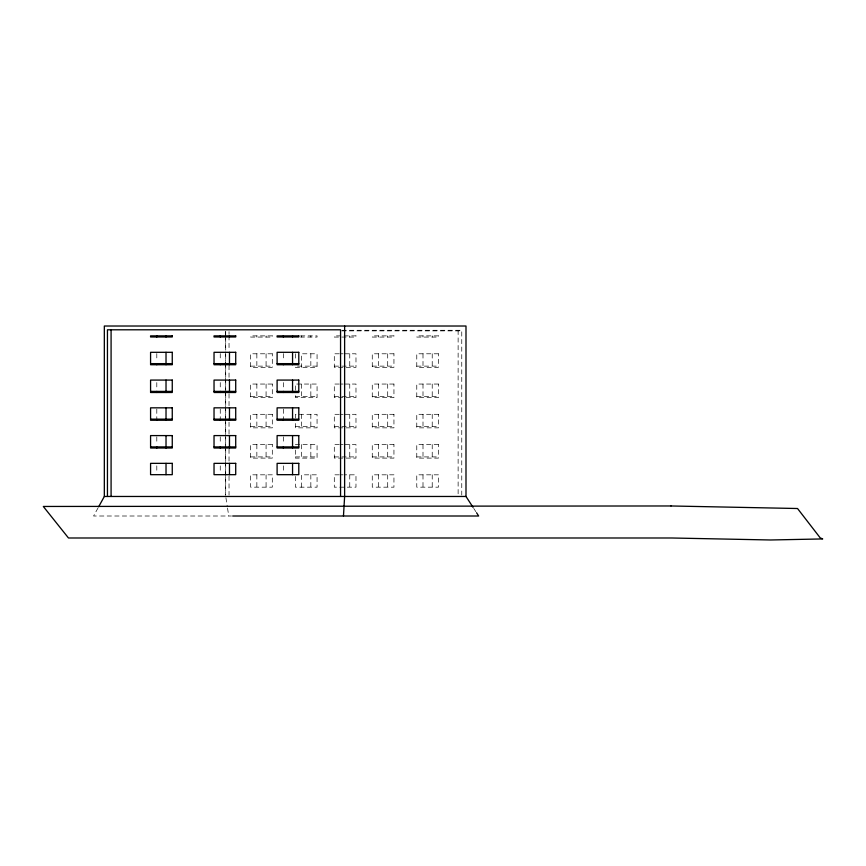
<?xml version="1.0" encoding="UTF-8"?>
<svg xmlns="http://www.w3.org/2000/svg" width="866" height="866" viewBox="0 0 866 866"><rect width="100%" height="100%" fill="white"/><g stroke="black" fill="none" stroke-linecap="round" stroke-linejoin="round"><path stroke-width="0.65" stroke-dasharray="4.33 3.25" d="M98.01 507.963L93.582 516.006L231.471 516.006M342.005 330.282L461.762 330.282L461.762 495.114M341.702 330.888L459.305 330.888L459.305 328.452M300.534 335.878L317.064 335.878L317.064 337.069L300.534 337.069M339.288 353.793L334.298 353.793L334.298 367.325L355.98 367.325L355.98 353.793L344.397 353.793M340.533 353.793L343.109 353.793M250.62 366.134L272.303 366.134M317.064 366.134L295.382 366.134L295.382 367.325L317.064 367.325L317.064 353.793L301.617 353.793L301.617 367.325M334.298 366.134L355.98 366.134M372.261 366.134L393.943 366.134M416.773 366.134L438.456 366.134M339.288 384.049L334.298 384.049L334.298 397.591L355.98 397.591L355.98 384.049L344.397 384.049M340.533 384.049L343.109 384.049M250.62 396.39L272.303 396.39M295.382 396.39L317.064 396.39M334.298 396.39L355.98 396.39M372.261 396.39L393.943 396.39M416.773 396.39L438.456 396.39M339.288 414.305L334.298 414.305L334.298 427.847L355.98 427.847L355.98 414.305L344.397 414.305M340.533 414.305L343.109 414.305M250.62 426.646L272.303 426.646M295.382 426.646L317.064 426.646M334.298 426.646L355.98 426.646M372.261 426.646L393.943 426.646M416.773 426.646L438.456 426.646M295.382 444.561L317.064 444.561L317.064 458.103L295.382 458.103L295.382 449.497M339.288 444.561L334.298 444.561L334.298 458.103L355.98 458.103L355.98 444.561L344.397 444.561M340.533 444.561L343.109 444.561M250.62 456.912L272.303 456.912M295.382 456.912L317.064 456.912M334.298 456.912L355.98 456.912M372.261 456.912L393.943 456.912M416.773 456.912L438.456 456.912M339.288 474.828L334.298 474.828L334.298 487.168L355.98 487.168L355.98 474.828L344.397 474.828M340.533 474.828L343.109 474.828M473.734 508.407L475.845 511.665M225.918 497.766L227.336 506.891M227.541 508.19L228.765 516.006M458.125 330.282L458.125 495.114M432.221 335.878L432.221 337.069M432.221 353.793L432.221 367.325M432.221 384.049L432.221 397.591M432.221 414.305L432.221 427.847M432.221 444.561L432.221 458.103M432.221 474.828L432.221 487.168M422.998 335.878L422.998 337.069M422.998 353.793L422.998 367.325M422.998 384.049L422.998 397.591M422.998 414.305L422.998 427.847M422.998 444.561L422.998 458.103M422.998 474.828L422.998 487.168M387.708 335.878L387.708 337.069M387.708 353.793L387.708 367.325M387.708 384.049L387.708 397.591M387.708 414.305L387.708 427.847M387.708 444.561L387.708 458.103M387.708 474.828L387.708 487.168M378.496 335.878L378.496 337.069M378.496 353.793L378.496 367.325M378.496 384.049L378.496 397.591M378.496 414.305L378.496 427.847M378.496 444.561L378.496 458.103M378.496 474.828L378.496 487.168M349.756 335.878L349.756 337.069M349.756 353.793L349.756 367.325M349.756 384.049L349.756 397.591M349.756 414.305L349.756 427.847M349.756 444.561L349.756 458.103M349.756 474.828L349.756 487.168M310.84 335.878L310.84 337.069M310.84 353.793L310.84 367.325M310.84 384.049L310.84 397.591M310.84 414.305L310.84 427.847M310.84 444.561L310.84 458.103M310.84 474.828L310.84 487.168M301.617 335.878L301.617 337.069M301.617 384.049L301.617 397.591M301.617 414.305L301.617 427.847M301.617 444.561L301.617 458.103M301.617 487.168L301.617 474.828L317.064 474.828L317.064 487.168L295.382 487.168L295.382 474.828M295.382 353.793L295.382 361.198M295.382 390.22L295.382 384.049L317.064 384.049L317.064 397.591L295.382 397.591L295.382 391.454M295.382 418.007L295.382 414.305L317.064 414.305L317.064 427.847L295.382 427.847L295.382 419.241M283.334 353.577L283.334 361.122M283.334 382.588L283.334 390.133M283.334 409.088L283.334 417.899M283.334 436.854L283.334 444.399M283.334 465.865L283.334 473.41M266.079 335.878L266.079 337.069M266.079 353.793L266.079 367.325M266.079 384.049L266.079 397.591M266.079 414.305L266.079 427.847M266.079 444.561L266.079 458.103M266.079 474.828L266.079 487.168M256.856 335.878L256.856 337.069M256.856 353.793L256.856 367.325M256.856 384.049L256.856 397.591M256.856 414.305L256.856 427.847M256.856 444.561L256.856 458.103M256.856 474.828L256.856 487.168M229.035 331.624L229.035 334.33M229.035 335.683L229.035 350.546M229.035 365.409L229.035 378.918M229.035 393.781L229.035 405.938M229.035 422.153L229.035 434.31M229.035 449.173L229.035 462.682M229.035 476.203L229.035 495.114M225.712 331.429L225.712 336.842M225.712 338.195L225.712 353.068M225.712 354.421L225.712 363.893M225.712 365.246L225.712 392.298M225.712 393.651L225.712 420.714M225.712 422.067L225.712 447.765M225.712 449.118L225.712 495.114M225.398 331.624L225.398 334.33M225.398 335.683L225.398 350.546M225.398 351.899L225.398 361.349M225.398 362.702L225.398 389.722M225.398 391.075L225.398 418.105M225.398 419.447L225.398 445.124M225.398 446.477L225.398 495.114M220.256 353.577L220.256 361.122M220.256 382.588L220.256 390.133M220.256 409.088L220.256 417.899M220.256 436.854L220.256 444.399M220.256 465.865L220.256 473.41M156.8 353.577L156.8 361.122M156.8 382.588L156.8 390.133M156.8 409.088L156.8 417.899M156.8 436.854L156.8 444.399M156.8 465.865L156.8 473.41M272.303 335.878L250.62 335.878L250.62 337.069L272.303 337.069L272.303 335.878M355.98 335.878L334.298 335.878L334.298 337.069L355.98 337.069L355.98 335.878M393.943 335.878L372.261 335.878L372.261 337.069L393.943 337.069L393.943 335.878M438.456 335.878L416.773 335.878L416.773 337.069L438.456 337.069L438.456 335.878M272.303 353.793L250.62 353.793L250.62 367.325L272.303 367.325L272.303 353.793M393.943 353.793L372.261 353.793L372.261 367.325L393.943 367.325L393.943 353.793M438.456 353.793L416.773 353.793L416.773 367.325L438.456 367.325L438.456 353.793M272.303 384.049L250.62 384.049L250.62 397.591L272.303 397.591L272.303 384.049M393.943 384.049L372.261 384.049L372.261 397.591L393.943 397.591L393.943 384.049M438.456 384.049L416.773 384.049L416.773 397.591L438.456 397.591L438.456 384.049M272.303 414.305L250.62 414.305L250.62 427.847L272.303 427.847L272.303 414.305M393.943 414.305L372.261 414.305L372.261 427.847L393.943 427.847L393.943 414.305M438.456 414.305L416.773 414.305L416.773 427.847L438.456 427.847L438.456 414.305M272.303 444.561L250.62 444.561L250.62 458.103L272.303 458.103L272.303 444.561M393.943 444.561L372.261 444.561L372.261 458.103L393.943 458.103L393.943 444.561M438.456 444.561L416.773 444.561L416.773 458.103L438.456 458.103L438.456 444.561M272.303 474.828L250.62 474.828L250.62 487.168L272.303 487.168L272.303 474.828M393.943 474.828L372.261 474.828L372.261 487.168L393.943 487.168L393.943 474.828M438.456 474.828L416.773 474.828L416.773 487.168L438.456 487.168L438.456 474.828"/><path stroke-width="1.3" d="M343.466 516.006L344.625 496.467L344.625 326.017M98.637 506.816L104.331 496.467L104.331 326.017L465.995 326.017L465.995 496.467L473.031 507.324M150.576 363.633L172.258 363.633M214.032 363.633L235.714 363.633M277.109 363.633L298.792 363.633M150.576 391.4L172.258 391.4M214.032 391.4L235.714 391.4M277.109 391.4L298.792 391.4M150.576 419.155L172.258 419.155M214.032 419.155L235.714 419.155M277.109 419.155L298.792 419.155M150.576 446.91L172.258 446.91M214.032 446.91L235.714 446.91M277.109 446.91L298.792 446.91M104.331 496.467L465.995 496.467M232.705 516.006L478.66 516.006L476.549 512.748M340.555 496.467L340.555 329.794L107.449 329.794L107.449 496.467M292.556 335.878L292.556 336.971M292.556 352.31L292.556 364.738M292.556 380.077L292.556 392.493M292.556 407.832L292.556 420.248M292.556 435.587L292.556 448.014M292.556 463.353L292.556 474.676M283.334 335.878L283.334 336.971M283.334 363.633L283.334 364.738M283.334 391.4L283.334 392.493M283.334 419.155L283.334 420.248M283.334 446.91L283.334 448.014M229.479 335.878L229.479 336.971M229.479 352.31L229.479 364.738M229.479 380.077L229.479 392.493M229.479 407.832L229.479 420.248M229.479 435.587L229.479 448.014M229.479 463.353L229.479 474.676M220.256 335.878L220.256 336.971M220.256 363.633L220.256 364.738M220.256 391.4L220.256 392.493M220.256 419.155L220.256 420.248M220.256 446.91L220.256 448.014M166.023 335.878L166.023 336.971M166.023 352.31L166.023 364.738M166.023 380.077L166.023 392.493M166.023 407.832L166.023 420.248M166.023 435.587L166.023 448.014M166.023 463.353L166.023 474.676M156.8 335.878L156.8 336.971M156.8 363.633L156.8 364.738M156.8 391.4L156.8 392.493M156.8 419.155L156.8 420.248M156.8 446.91L156.8 448.014M111.086 329.794L111.086 496.467M671.009 505.971L43.3 506.458L68.479 537.992L671.67 537.992L770.534 539.983L822.7 538.933L820.221 537.883L797.532 508.515L671.009 505.971M172.258 335.878L150.576 335.878L150.576 336.971L172.258 336.971L172.258 335.878M235.714 335.878L214.032 335.878L214.032 336.971L235.714 336.971L235.714 335.878M298.792 335.878L277.109 335.878L277.109 336.971L298.792 336.971L298.792 335.878M172.258 352.31L150.576 352.31L150.576 364.738L172.258 364.738L172.258 352.31M235.714 352.31L214.032 352.31L214.032 364.738L235.714 364.738L235.714 352.31M298.792 352.31L277.109 352.31L277.109 364.738L298.792 364.738L298.792 352.31M172.258 380.077L150.576 380.077L150.576 392.493L172.258 392.493L172.258 380.077M235.714 380.077L214.032 380.077L214.032 392.493L235.714 392.493L235.714 380.077M298.792 380.077L277.109 380.077L277.109 392.493L298.792 392.493L298.792 380.077M172.258 407.832L150.576 407.832L150.576 420.248L172.258 420.248L172.258 407.832M235.714 407.832L214.032 407.832L214.032 420.248L235.714 420.248L235.714 407.832M298.792 407.832L277.109 407.832L277.109 420.248L298.792 420.248L298.792 407.832M172.258 435.587L150.576 435.587L150.576 448.014L172.258 448.014L172.258 435.587M235.714 435.587L214.032 435.587L214.032 448.014L235.714 448.014L235.714 435.587M298.792 435.587L277.109 435.587L277.109 448.014L298.792 448.014L298.792 435.587M172.258 463.353L150.576 463.353L150.576 474.676L172.258 474.676L172.258 463.353M235.714 463.353L214.032 463.353L214.032 474.676L235.714 474.676L235.714 463.353M298.792 463.353L277.109 463.353L277.109 474.676L298.792 474.676L298.792 463.353"/></g></svg>
